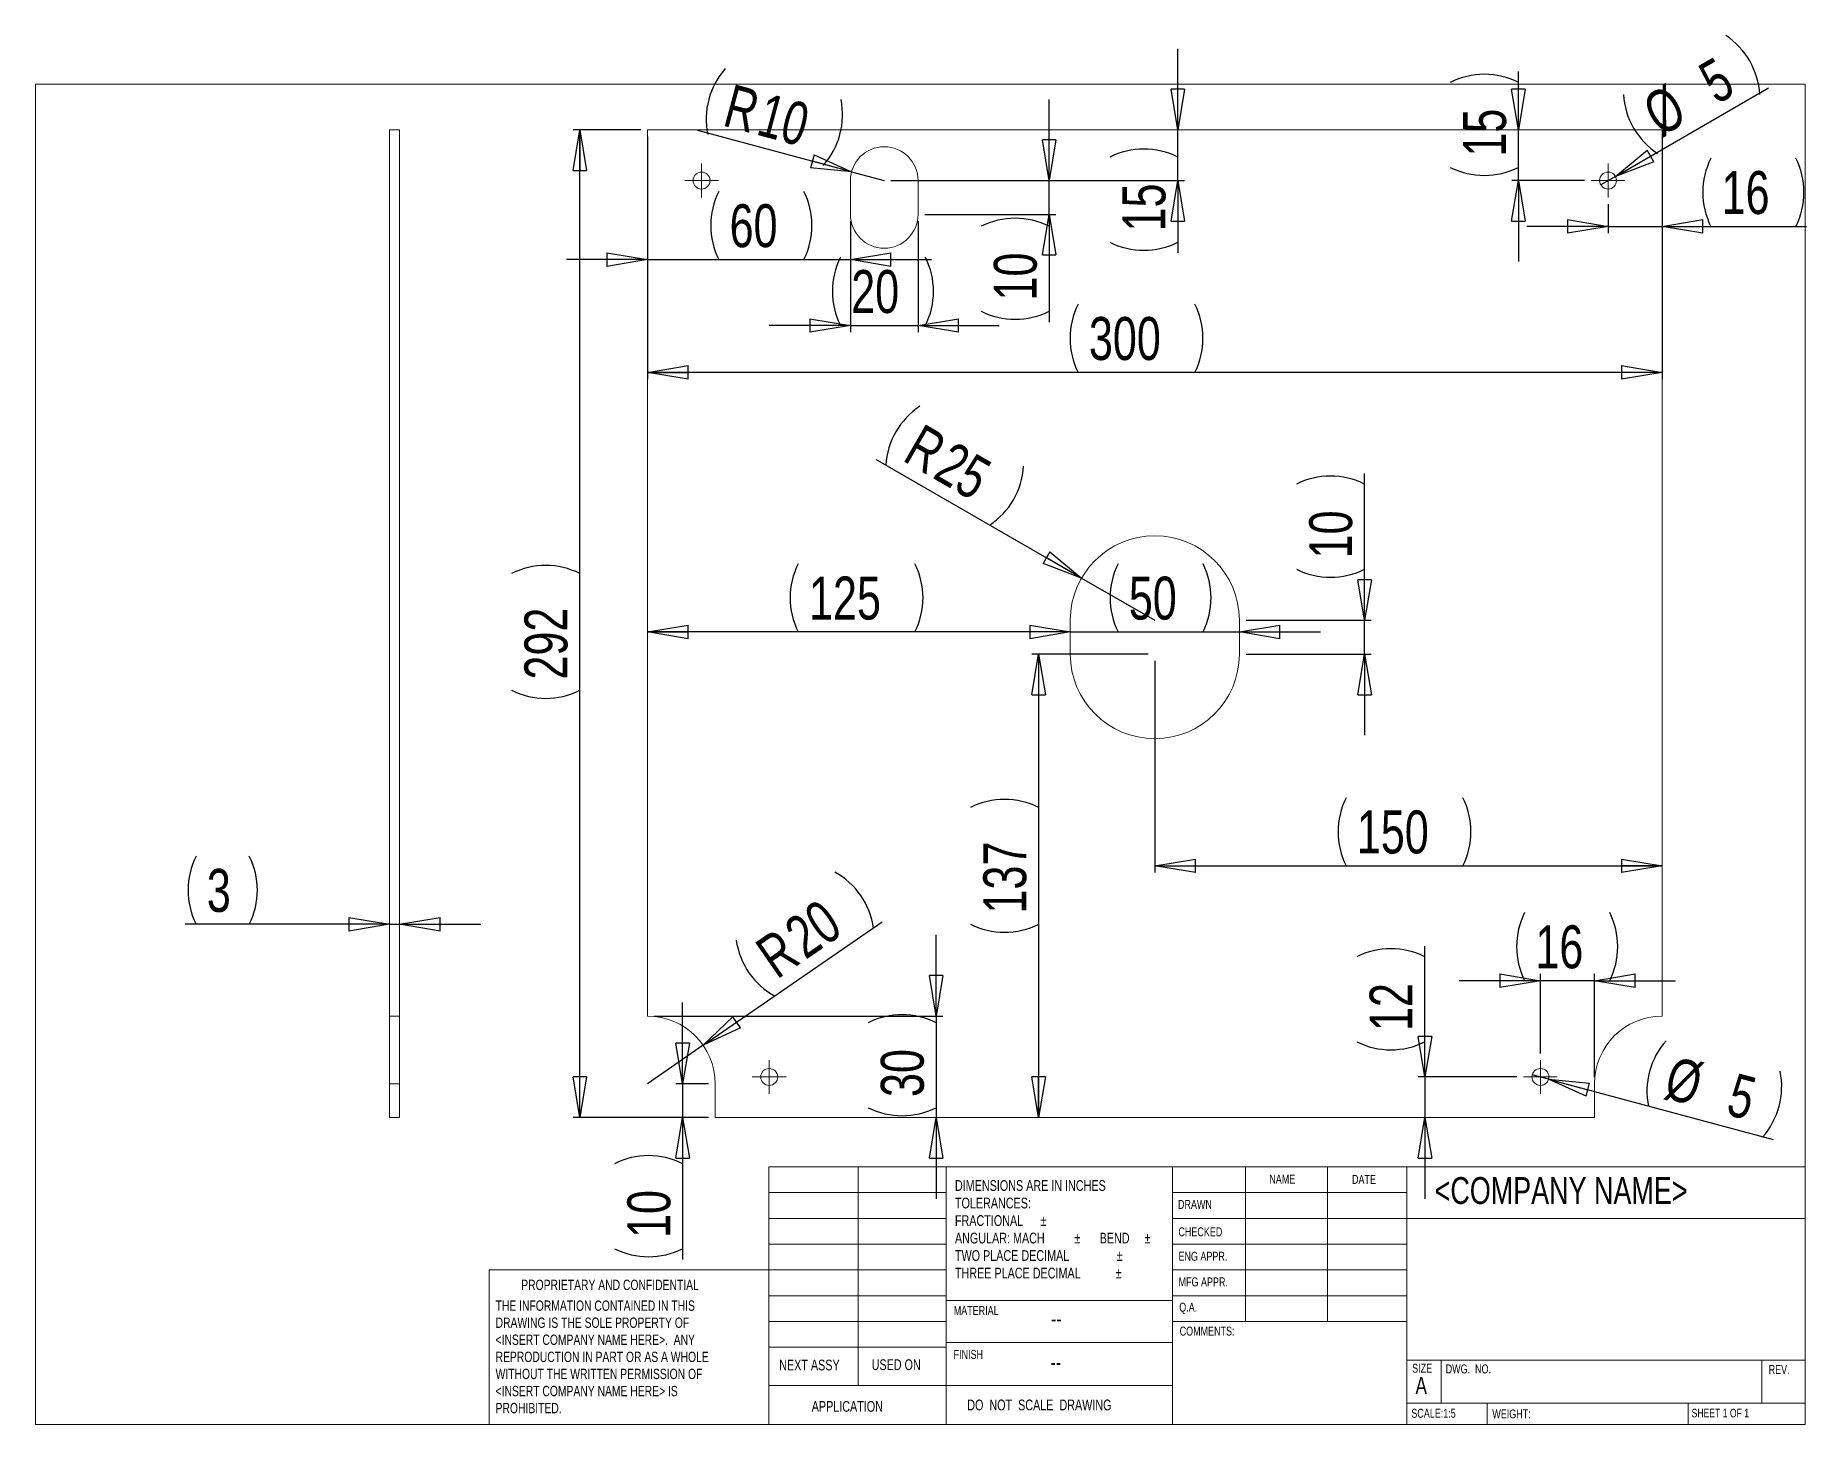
# Model space of a CAD drawing. Header units: millimetres. Extents: x 8 to 270, y 10 to 215.
import ezdxf

# ---------------------------------------------------------------- set-up
doc = ezdxf.new("R2010")
doc.units = ezdxf.units.MM
doc.layers.add('FORMAT', color=7, linetype='Continuous')
doc.styles.add('SLDTEXTSTYLE0', font='TXT', dxfattribs={"width": 0.75})
doc.dimstyles.new('SLDDIMSTYLE0', dxfattribs={"dimtxt": 6.35, "dimasz": 5.9944, "dimexe": 0, "dimexo": 0.0625, "dimgap": 1.5875, "dimtad": 1, "dimtoh": 1, "dimlfac": 2, "dimzin": 12, "dimdsep": 46, "dimtxsty": 'Standard', "dimblk1": 'CLOSED', "dimblk2": 'CLOSED', "dimsah": 1, "dimcen": 0.09, "dimadec": 0, "dimazin": 0, "dimtfac": 1, "dimtofl": 0, "dimtmove": 0, "dimatfit": 3, "dimldrblk": 'CLOSED', "dimfxl": 0, "dimtolj": 1, "dimtzin": 12, "dimarcsym": 0})
doc.dimstyles.new('SLDDIMSTYLE1', dxfattribs={"dimtxt": 6.35, "dimasz": 5.9944, "dimexe": 0, "dimexo": 0.0625, "dimgap": 1.5875, "dimtad": 1, "dimtoh": 1, "dimlfac": 2, "dimzin": 12, "dimdsep": 46, "dimtxsty": 'Standard', "dimblk1": 'CLOSED', "dimblk2": 'CLOSED', "dimsah": 1, "dimcen": 0.09, "dimadec": 0, "dimazin": 0, "dimtfac": 1, "dimtofl": 0, "dimtmove": 0, "dimatfit": 3, "dimldrblk": 'CLOSED', "dimfxl": 0, "dimtolj": 1, "dimtzin": 12, "dimarcsym": 0})
doc.dimstyles.new('SLDDIMSTYLE2', dxfattribs={"dimtxt": 6.35, "dimasz": 5.9944, "dimexe": 0, "dimexo": 0.0625, "dimgap": 1.5875, "dimtad": 1, "dimtoh": 1, "dimlfac": 2, "dimzin": 12, "dimdsep": 46, "dimtxsty": 'Standard', "dimblk1": 'CLOSED', "dimblk2": 'CLOSED', "dimsah": 1, "dimcen": 0.09, "dimadec": 0, "dimazin": 0, "dimtfac": 1, "dimtmove": 0, "dimatfit": 2, "dimldrblk": 'CLOSED', "dimfxl": 0, "dimtolj": 1, "dimtzin": 12, "dimarcsym": 0})
doc.dimstyles.new('SLDDIMSTYLE3', dxfattribs={"dimtxt": 6.35, "dimasz": 5.9944, "dimexe": 0, "dimexo": 0.0625, "dimgap": 1.5875, "dimtad": 1, "dimtoh": 1, "dimlfac": 2, "dimzin": 12, "dimdsep": 46, "dimtxsty": 'Standard', "dimblk1": 'CLOSED', "dimblk2": 'CLOSED', "dimsah": 1, "dimcen": 0.09, "dimadec": 0, "dimazin": 0, "dimtfac": 1, "dimtmove": 0, "dimatfit": 2, "dimldrblk": 'CLOSED', "dimfxl": 0, "dimtolj": 1, "dimtzin": 12, "dimarcsym": 0})

# ---------------------------------------------------------------- blocks, each defined once
blk = doc.blocks.new('SW_NOTE_0')
at = {"color": 0, "linetype": 'Continuous', "lineweight": 0, "attachment_point": 1, "style": 'SLDTEXTSTYLE0'}
for s, insert, char_height in [('DIMENSIONS ARE IN INCHES', (0, 2.05), 1.5875), ('TOLERANCES:', (0, -0.54), 1.5875), ('FRACTIONAL', (0, -3.13), 1.587), ('%%p', (12.64, -3.13), 1.587), ('ANGULAR: MACH', (0, -5.72), 1.5875), ('%%p', (17.67, -5.72), 1.587), ('     BEND ', (19.18, -5.72), 1.587), ('%%p', (28.03, -5.72), 1.587), ('TWO PLACE DECIMAL    ', (0, -8.3), 1.5875), ('%%p', (23.92, -8.3), 1.587), ('THREE PLACE DECIMAL  ', (0, -10.89), 1.5875), ('%%p', (23.78, -10.89), 1.587)]:
    blk.add_mtext(s, dxfattribs=dict(at, insert=insert, char_height=char_height))
blk = doc.blocks.new('SW_NOTE_1')
at = {"color": 0, "linetype": 'Continuous', "lineweight": 0, "char_height": 1.524, "attachment_point": 1, "style": 'SLDTEXTSTYLE0'}
for s, insert in [('THE INFORMATION CONTAINED IN THIS', (0, 1.96)), ('DRAWING IS THE SOLE PROPERTY OF', (0, -0.56)), ('<INSERT COMPANY NAME HERE>.  ANY ', (0, -3.08)), ('REPRODUCTION IN PART OR AS A WHOLE', (0, -5.61)), ('WITHOUT THE WRITTEN PERMISSION OF', (0, -8.13)), ('<INSERT COMPANY NAME HERE> IS ', (0, -10.66)), ('PROHIBITED.', (0, -13.18))]:
    blk.add_mtext(s, dxfattribs=dict(at, insert=insert))
blk = doc.blocks.new('_CLOSED')
at = {"color": 0, "linetype": 'ByBlock', "lineweight": -2}
for p, q in [((-1, 0.166667), (0, 0)), ((-1, 0.166667), (-1, -0.166667)), ((0, 0), (-1, -0.166667)), ((0, 0), (-1, 0))]:
    blk.add_line(p, q, dxfattribs=at)
blk = doc.blocks.new('*D4')
at = {"layer": 'FORMAT'}
for p, q in [((98.86, 200.35), (98.86, 164.49)), ((248.86, 200.35), (248.86, 164.49)), ((248.86, 165.48), (98.86, 165.48))]:
    blk.add_line(p, q, dxfattribs=at)
for centre, start, end in [((172.61, 170.52), 153.4349, 206.5651), ((169.7, 170.52), 333.4349, 26.5651)]:
    blk.add_arc(centre, 11.27, start, end, dxfattribs=at)
at = {"layer": 'FORMAT', "xscale": 5.9944, "yscale": 5.9944}
for p, rotation in [((98.86, 165.48, -0.7), 180.0000000000004), ((248.86, 165.48, -0.7), 360.0000000000004)]:
    blk.add_blockref('_CLOSED', p, dxfattribs=dict(at, rotation=rotation))
at = {"layer": 'FORMAT', "insert": (164.12, 173.67), "char_height": 6.35, "attachment_point": 1, "style": 'SLDTEXTSTYLE0'}
blk.add_mtext('300', dxfattribs=at)
blk = doc.blocks.new('*D5')
at = {"layer": 'FORMAT'}
for p, q in [((97.87, 201.34), (87.87, 201.34)), ((88.86, 55.34), (88.86, 201.34)), ((107.87, 55.34), (87.87, 55.34))]:
    blk.add_line(p, q, dxfattribs=at)
for centre, start, end in [((83.82, 125.67), 63.4349, 116.5651), ((83.82, 128.57), 243.4349, 296.5651)]:
    blk.add_arc(centre, 11.27, start, end, dxfattribs=at)
at = {"layer": 'FORMAT', "xscale": 5.9944, "yscale": 5.9944}
for p, rotation in [((88.86, 201.34, -0.7), 90.0000000000004), ((88.86, 55.34, -0.7), 270.0000000000004)]:
    blk.add_blockref('_CLOSED', p, dxfattribs=dict(at, rotation=rotation))
at = {"layer": 'FORMAT', "insert": (80.67, 120.08), "char_height": 6.35, "attachment_point": 1, "rotation": 90, "style": 'SLDTEXTSTYLE0'}
blk.add_mtext('292', dxfattribs=at)
blk = doc.blocks.new('*D6')
at = {"layer": 'FORMAT'}
for p, q in [((240.86, 190.35), (240.86, 186.07)), ((240.86, 187.06), (228.87, 187.06)), ((240.86, 187.06), (248.86, 187.06)), ((248.86, 187.06), (270.21, 187.06))]:
    blk.add_line(p, q, dxfattribs=at)
for centre, start, end in [((266.14, 192.1), 153.4349, 206.5651), ((258.54, 192.1), 333.4349, 26.5651)]:
    blk.add_arc(centre, 11.27, start, end, dxfattribs=at)
at = {"layer": 'FORMAT', "xscale": 5.9944, "yscale": 5.9944}
for p, rotation in [((240.86, 187.06, -0.7), 360.0000000000004), ((248.86, 187.06, -0.7), 180.0000000000004)]:
    blk.add_blockref('_CLOSED', p, dxfattribs=dict(at, rotation=rotation))
at = {"layer": 'FORMAT', "insert": (257.65, 195.24), "char_height": 6.35, "attachment_point": 1, "style": 'SLDTEXTSTYLE0'}
blk.add_mtext('16', dxfattribs=at)
blk = doc.blocks.new('*D7')
at = {"layer": 'FORMAT'}
for p, q in [((227.61, 201.34), (227.61, 209.94)), ((227.61, 193.84), (227.61, 201.34)), ((237.37, 193.84), (226.62, 193.84)), ((227.61, 193.84), (227.61, 181.85))]:
    blk.add_line(p, q, dxfattribs=at)
for centre, start, end in [((222.57, 198.27), 63.4349, 116.5651), ((222.57, 205.87), 243.4349, 296.5651)]:
    blk.add_arc(centre, 11.27, start, end, dxfattribs=at)
at = {"layer": 'FORMAT', "xscale": 5.9944, "yscale": 5.9944}
for p, rotation in [((227.61, 201.34, -0.7), 270.0000000000004), ((227.61, 193.84, -0.7), 90.0000000000004)]:
    blk.add_blockref('_CLOSED', p, dxfattribs=dict(at, rotation=rotation))
at = {"layer": 'FORMAT', "insert": (219.43, 197.38), "char_height": 6.35, "attachment_point": 1, "rotation": 90, "style": 'SLDTEXTSTYLE0'}
blk.add_mtext('15', dxfattribs=at)
blk = doc.blocks.new('*D8')
at = {"layer": 'FORMAT'}
for q in [(264.56, 207.52), (239.78, 193.21)]:
    blk.add_line((241.94, 194.46), q, dxfattribs=at)
for centre, start, end in [((252.04, 205.89), 3.4349, 56.5651), ((254.39, 207.24), 183.4349, 236.5651)]:
    blk.add_arc(centre, 11.27, start, end, dxfattribs=at)
at = {"layer": 'FORMAT', "xscale": 5.9944, "yscale": 5.9944, "rotation": 210.0000000097658}
blk.add_blockref('_CLOSED', (241.94, 194.46, -0.7), dxfattribs=at)
at = {"layer": 'FORMAT', "char_height": 6.35, "attachment_point": 1, "rotation": 30, "style": 'SLDTEXTSTYLE0'}
for s, insert in [('5', (253.75, 210.51)), ('%%c', (245.46, 205.73))]:
    blk.add_mtext(s, dxfattribs=dict(at, insert=insert))
blk = doc.blocks.new('*D9')
at = {"layer": 'FORMAT'}
for q in [(132.73, 152.58), (173.86, 128.84)]:
    blk.add_line((163.03, 135.09), q, dxfattribs=at)
for centre, start, end in [((145.33, 151.07), 123.4349, 176.5651), ((143.21, 152.3), 303.4349, 356.5651)]:
    blk.add_arc(centre, 11.27, start, end, dxfattribs=at)
at = {"layer": 'FORMAT', "xscale": 5.9944, "yscale": 5.9944, "rotation": 329.9999999953677}
blk.add_blockref('_CLOSED', (163.03, 135.09, -0.7), dxfattribs=at)
at = {"layer": 'FORMAT', "char_height": 6.35, "attachment_point": 1, "rotation": 330, "style": 'SLDTEXTSTYLE0'}
for s, insert in [('R', (139.55, 158.04)), ('25', (144.01, 155.47))]:
    blk.add_mtext(s, dxfattribs=dict(at, insert=insert))
blk = doc.blocks.new('*D10')
at = {"layer": 'FORMAT'}
blk.add_line((161.36, 127.12), (98.86, 127.12), dxfattribs=at)
for centre, start, end in [((131.22, 132.16), 153.4349, 206.5651), ((128.32, 132.16), 333.4349, 26.5651)]:
    blk.add_arc(centre, 11.27, start, end, dxfattribs=at)
at = {"layer": 'FORMAT', "xscale": 5.9944, "yscale": 5.9944, "rotation": 180.0000000000004}
blk.add_blockref('_CLOSED', (98.86, 127.12, -0.7), dxfattribs=at)
at = {"layer": 'FORMAT', "xscale": 5.9944, "yscale": 5.9944}
blk.add_blockref('_CLOSED', (161.36, 127.12, -0.7), dxfattribs=at)
at = {"layer": 'FORMAT', "insert": (122.74, 135.3), "char_height": 6.35, "attachment_point": 1, "style": 'SLDTEXTSTYLE0'}
blk.add_mtext('125', dxfattribs=at)
blk = doc.blocks.new('*D11')
at = {"layer": 'FORMAT'}
for p, q in [((161.36, 127.12), (149.37, 127.12)), ((161.36, 127.12), (186.36, 127.12)), ((186.36, 127.12), (198.35, 127.12))]:
    blk.add_line(p, q, dxfattribs=at)
for centre, start, end in [((178.51, 132.16), 153.4349, 206.5651), ((170.91, 132.16), 333.4349, 26.5651)]:
    blk.add_arc(centre, 11.27, start, end, dxfattribs=at)
at = {"layer": 'FORMAT', "xscale": 5.9944, "yscale": 5.9944}
for p, rotation in [((161.36, 127.12, -0.7), 360.0000000000004), ((186.36, 127.12, -0.7), 180.0000000000004)]:
    blk.add_blockref('_CLOSED', p, dxfattribs=dict(at, rotation=rotation))
at = {"layer": 'FORMAT', "insert": (170.02, 135.3), "char_height": 6.35, "attachment_point": 1, "style": 'SLDTEXTSTYLE0'}
blk.add_mtext('50', dxfattribs=at)
blk = doc.blocks.new('*D12')
at = {"layer": 'FORMAT'}
for p, q in [((204.87, 128.84), (204.87, 150.55)), ((187.35, 128.84), (205.86, 128.84)), ((204.87, 123.84), (204.87, 128.84)), ((187.35, 123.84), (205.86, 123.84)), ((204.87, 123.84), (204.87, 111.85))]:
    blk.add_line(p, q, dxfattribs=at)
for centre, start, end in [((199.83, 138.88), 63.4349, 116.5651), ((199.83, 146.48), 243.4349, 296.5651)]:
    blk.add_arc(centre, 11.27, start, end, dxfattribs=at)
at = {"layer": 'FORMAT', "xscale": 5.9944, "yscale": 5.9944}
for p, rotation in [((204.87, 128.84, -0.7), 270.0000000000003), ((204.87, 123.84, -0.7), 90.00000000000034)]:
    blk.add_blockref('_CLOSED', p, dxfattribs=dict(at, rotation=rotation))
at = {"layer": 'FORMAT', "insert": (196.68, 137.99), "char_height": 6.35, "attachment_point": 1, "rotation": 90, "style": 'SLDTEXTSTYLE0'}
blk.add_mtext('10', dxfattribs=at)
blk = doc.blocks.new('*D13')
at = {"layer": 'FORMAT'}
for p, q in [((172.87, 123.84), (155.69, 123.84)), ((156.68, 123.84), (156.68, 55.34))]:
    blk.add_line(p, q, dxfattribs=at)
for centre, start, end in [((151.65, 91.09), 63.4349, 116.5651), ((151.65, 93.99), 243.4349, 296.5651)]:
    blk.add_arc(centre, 11.27, start, end, dxfattribs=at)
at = {"layer": 'FORMAT', "xscale": 5.9944, "yscale": 5.9944}
for p, rotation in [((156.68, 123.84, -0.7), 90.0000000000004), ((156.68, 55.34, -0.7), 270.0000000000004)]:
    blk.add_blockref('_CLOSED', p, dxfattribs=dict(at, rotation=rotation))
at = {"layer": 'FORMAT', "insert": (148.5, 85.5), "char_height": 6.35, "attachment_point": 1, "rotation": 90, "style": 'SLDTEXTSTYLE0'}
blk.add_mtext('137', dxfattribs=at)
blk = doc.blocks.new('*D14')
at = {"layer": 'FORMAT'}
for p, q in [((173.86, 122.85), (173.86, 91.55)), ((173.86, 92.54), (248.86, 92.54))]:
    blk.add_line(p, q, dxfattribs=at)
for centre, start, end in [((212.22, 97.58), 153.4349, 206.5651), ((209.32, 97.58), 333.4349, 26.5651)]:
    blk.add_arc(centre, 11.27, start, end, dxfattribs=at)
at = {"layer": 'FORMAT', "xscale": 5.9944, "yscale": 5.9944}
for p, rotation in [((173.86, 92.54, -0.7), 180.0000000000004), ((248.86, 92.54, -0.7), 360.0000000000004)]:
    blk.add_blockref('_CLOSED', p, dxfattribs=dict(at, rotation=rotation))
at = {"layer": 'FORMAT', "insert": (203.73, 100.73), "char_height": 6.35, "attachment_point": 1, "style": 'SLDTEXTSTYLE0'}
blk.add_mtext('150', dxfattribs=at)
blk = doc.blocks.new('*D15')
at = {"layer": 'FORMAT'}
for q in [(133.55, 84.27), (98.86, 60.34)]:
    blk.add_line((107.09, 66.02), q, dxfattribs=at)
for centre, start, end in [((121.12, 81.75), 8.0419, 61.172), ((123.14, 83.14), 188.0419, 241.172)]:
    blk.add_arc(centre, 11.27, start, end, dxfattribs=at)
at = {"layer": 'FORMAT', "xscale": 5.9944, "yscale": 5.9944, "rotation": 214.6069801800965}
blk.add_blockref('_CLOSED', (107.09, 66.02, -0.7), dxfattribs=at)
at = {"layer": 'FORMAT', "char_height": 6.35, "attachment_point": 1, "rotation": 34.607, "style": 'SLDTEXTSTYLE0'}
for s, insert in [('20', (118.6, 83.83)), ('R', (114.37, 80.91))]:
    blk.add_mtext(s, dxfattribs=dict(at, insert=insert))
blk = doc.blocks.new('*D16')
at = {"layer": 'FORMAT'}
for p, q in [((141.54, 70.34), (141.54, 82.33)), ((99.85, 70.34), (142.53, 70.34)), ((141.54, 70.34), (141.54, 55.34)), ((141.54, 55.34), (141.54, 43.35))]:
    blk.add_line(p, q, dxfattribs=at)
for centre, start, end in [((136.5, 59.27), 63.4349, 116.5651), ((136.5, 66.87), 243.4349, 296.5651)]:
    blk.add_arc(centre, 11.27, start, end, dxfattribs=at)
at = {"layer": 'FORMAT', "xscale": 5.9944, "yscale": 5.9944}
for p, rotation in [((141.54, 70.34, -0.7), 270.0000000000004), ((141.54, 55.34, -0.7), 90.0000000000004)]:
    blk.add_blockref('_CLOSED', p, dxfattribs=dict(at, rotation=rotation))
at = {"layer": 'FORMAT', "insert": (133.35, 58.38), "char_height": 6.35, "attachment_point": 1, "rotation": 90, "style": 'SLDTEXTSTYLE0'}
blk.add_mtext('30', dxfattribs=at)
blk = doc.blocks.new('*D17')
at = {"layer": 'FORMAT'}
for p, q in [((104.06, 60.34), (104.06, 72.33)), ((107.87, 60.34), (103.07, 60.34)), ((104.06, 60.34), (104.06, 55.34)), ((107.87, 55.34), (103.07, 55.34)), ((104.06, 55.34), (104.06, 34.37))]:
    blk.add_line(p, q, dxfattribs=at)
for centre, start, end in [((99.02, 38.44), 63.4349, 116.5651), ((99.02, 46.03), 243.4349, 296.5651)]:
    blk.add_arc(centre, 11.27, start, end, dxfattribs=at)
at = {"layer": 'FORMAT', "xscale": 5.9944, "yscale": 5.9944}
for p, rotation in [((104.06, 60.34, -0.7), 270.0000000000004), ((104.06, 55.34, -0.7), 90.0000000000004)]:
    blk.add_blockref('_CLOSED', p, dxfattribs=dict(at, rotation=rotation))
at = {"layer": 'FORMAT', "insert": (95.88, 37.54), "char_height": 6.35, "attachment_point": 1, "rotation": 90, "style": 'SLDTEXTSTYLE0'}
blk.add_mtext('10', dxfattribs=at)
blk = doc.blocks.new('*D18')
at = {"layer": 'FORMAT'}
for p, q in [((230.86, 64.83), (230.86, 76.56)), ((238.86, 61.33), (238.86, 76.56)), ((230.86, 75.57), (218.87, 75.57)), ((238.86, 75.57), (230.86, 75.57)), ((238.86, 75.57), (250.85, 75.57))]:
    blk.add_line(p, q, dxfattribs=at)
for centre, start, end in [((238.61, 80.6), 153.4349, 206.5651), ((231.02, 80.6), 333.4349, 26.5651)]:
    blk.add_arc(centre, 11.27, start, end, dxfattribs=at)
at = {"layer": 'FORMAT', "xscale": 5.9944, "yscale": 5.9944}
for p, rotation in [((230.86, 75.57, -0.7), 360.0000000000004), ((238.86, 75.57, -0.7), 180.0000000000004)]:
    blk.add_blockref('_CLOSED', p, dxfattribs=dict(at, rotation=rotation))
at = {"layer": 'FORMAT', "insert": (230.12, 83.75), "char_height": 6.35, "attachment_point": 1, "style": 'SLDTEXTSTYLE0'}
blk.add_mtext('16', dxfattribs=at)
blk = doc.blocks.new('*D19')
at = {"layer": 'FORMAT'}
for p, q in [((213.79, 61.34), (213.79, 80.69)), ((227.37, 61.34), (212.8, 61.34)), ((213.79, 61.34), (213.79, 55.34)), ((213.79, 55.34), (213.79, 43.35))]:
    blk.add_line(p, q, dxfattribs=at)
for centre, start, end in [((208.75, 69.02), 63.4349, 116.5651), ((208.75, 76.62), 243.4349, 296.5651)]:
    blk.add_arc(centre, 11.27, start, end, dxfattribs=at)
at = {"layer": 'FORMAT', "xscale": 5.9944, "yscale": 5.9944}
for p, rotation in [((213.79, 61.34, -0.7), 270.0000000000004), ((213.79, 55.34, -0.7), 90.0000000000004)]:
    blk.add_blockref('_CLOSED', p, dxfattribs=dict(at, rotation=rotation))
at = {"layer": 'FORMAT', "insert": (205.6, 68.13), "char_height": 6.35, "attachment_point": 1, "rotation": 90, "style": 'SLDTEXTSTYLE0'}
blk.add_mtext('12', dxfattribs=at)
blk = doc.blocks.new('*D20')
at = {"layer": 'FORMAT'}
for q in [(229.65, 61.66), (265.25, 52.12)]:
    blk.add_line((232.07, 61.01), q, dxfattribs=at)
for centre, start, end in [((257.88, 59.22), 138.4349, 191.5651), ((255.26, 59.92), 318.4349, 11.5651)]:
    blk.add_arc(centre, 11.27, start, end, dxfattribs=at)
at = {"layer": 'FORMAT', "xscale": 5.9944, "yscale": 5.9944, "rotation": 165.0000000074958}
blk.add_blockref('_CLOSED', (232.07, 61.01, -0.7), dxfattribs=at)
at = {"layer": 'FORMAT', "char_height": 6.35, "attachment_point": 1, "rotation": 345, "style": 'SLDTEXTSTYLE0'}
for s, insert in [('%%c', (250.5, 64.45)), ('5', (259.75, 61.98))]:
    blk.add_mtext(s, dxfattribs=dict(at, insert=insert))
blk = doc.blocks.new('*D21')
at = {"layer": 'FORMAT'}
for p, q in [((128.86, 187.85), (128.86, 171.43)), ((138.86, 187.85), (138.86, 171.43)), ((128.86, 172.42), (116.87, 172.42)), ((128.86, 172.42), (138.86, 172.42)), ((138.86, 172.42), (150.85, 172.42))]:
    blk.add_line(p, q, dxfattribs=at)
for centre, start, end in [((137.47, 177.46), 153.4349, 206.5651), ((129.87, 177.46), 333.4349, 26.5651)]:
    blk.add_arc(centre, 11.27, start, end, dxfattribs=at)
at = {"layer": 'FORMAT', "xscale": 5.9944, "yscale": 5.9944}
blk.add_blockref('_CLOSED', (128.86, 172.42, -0.7), dxfattribs=at)
at = {"layer": 'FORMAT', "xscale": 5.9944, "yscale": 5.9944, "rotation": 180.0000000000004}
blk.add_blockref('_CLOSED', (138.86, 172.42, -0.7), dxfattribs=at)
at = {"layer": 'FORMAT', "insert": (128.98, 180.61), "char_height": 6.35, "attachment_point": 1, "style": 'SLDTEXTSTYLE0'}
blk.add_mtext('20', dxfattribs=at)
blk = doc.blocks.new('*D22')
at = {"layer": 'FORMAT'}
for p, q in [((158.25, 193.84), (158.25, 205.83)), ((139.85, 193.84), (159.24, 193.84)), ((158.25, 188.84), (158.25, 193.84)), ((139.85, 188.84), (159.24, 188.84)), ((158.25, 188.84), (158.25, 172.93))]:
    blk.add_line(p, q, dxfattribs=at)
for centre, start, end in [((153.21, 177), 63.4349, 116.5651), ((153.21, 184.6), 243.4349, 296.5651)]:
    blk.add_arc(centre, 11.27, start, end, dxfattribs=at)
at = {"layer": 'FORMAT', "xscale": 5.9944, "yscale": 5.9944}
for p, rotation in [((158.25, 193.84, -0.7), 270.0000000000004), ((158.25, 188.84, -0.7), 90.0000000000004)]:
    blk.add_blockref('_CLOSED', p, dxfattribs=dict(at, rotation=rotation))
at = {"layer": 'FORMAT', "insert": (150.06, 176.11), "char_height": 6.35, "attachment_point": 1, "rotation": 90, "style": 'SLDTEXTSTYLE0'}
blk.add_mtext('10', dxfattribs=at)
blk = doc.blocks.new('*D23')
at = {"layer": 'FORMAT'}
for p, q in [((128.86, 187.85), (128.86, 181.16)), ((98.86, 182.15), (86.87, 182.15)), ((98.86, 182.15), (128.86, 182.15)), ((128.86, 182.15), (140.85, 182.15))]:
    blk.add_line(p, q, dxfattribs=at)
for centre, start, end in [((119.49, 187.19), 153.4349, 206.5651), ((111.89, 187.19), 333.4349, 26.5651)]:
    blk.add_arc(centre, 11.27, start, end, dxfattribs=at)
at = {"layer": 'FORMAT', "xscale": 5.9944, "yscale": 5.9944}
blk.add_blockref('_CLOSED', (98.86, 182.15, -0.7), dxfattribs=at)
at = {"layer": 'FORMAT', "xscale": 5.9944, "yscale": 5.9944, "rotation": 180.0000000000004}
blk.add_blockref('_CLOSED', (128.86, 182.15, -0.7), dxfattribs=at)
at = {"layer": 'FORMAT', "insert": (111, 190.34), "char_height": 6.35, "attachment_point": 1, "style": 'SLDTEXTSTYLE0'}
blk.add_mtext('60', dxfattribs=at)
blk = doc.blocks.new('*D24')
at = {"layer": 'FORMAT'}
for q in [(106.28, 201.23), (133.86, 193.84)]:
    blk.add_line((129.03, 195.13), q, dxfattribs=at)
for centre, start, end in [((118.8, 202.91), 138.4349, 191.5651), ((116.43, 203.55), 318.4349, 11.5651)]:
    blk.add_arc(centre, 11.27, start, end, dxfattribs=at)
at = {"layer": 'FORMAT', "xscale": 5.9944, "yscale": 5.9944, "rotation": 345.0000000000007}
blk.add_blockref('_CLOSED', (129.03, 195.13, -0.7), dxfattribs=at)
at = {"layer": 'FORMAT', "char_height": 6.35, "attachment_point": 1, "rotation": 345, "style": 'SLDTEXTSTYLE0'}
for s, insert in [('R', (111.42, 208.15)), ('10', (116.38, 206.82))]:
    blk.add_mtext(s, dxfattribs=dict(at, insert=insert))
blk = doc.blocks.new('*D25')
at = {"layer": 'FORMAT'}
for p, q in [((177.27, 201.34), (177.27, 213.33)), ((177.27, 193.84), (177.27, 201.34)), ((134.85, 193.84), (178.26, 193.84)), ((177.27, 193.84), (177.27, 183.15))]:
    blk.add_line(p, q, dxfattribs=at)
for centre, start, end in [((172.23, 187.22), 63.4349, 116.5651), ((172.23, 194.81), 243.4349, 296.5651)]:
    blk.add_arc(centre, 11.27, start, end, dxfattribs=at)
at = {"layer": 'FORMAT', "xscale": 5.9944, "yscale": 5.9944}
for p, rotation in [((177.27, 201.34, -0.7), 270.0000000000004), ((177.27, 193.84, -0.7), 90.0000000000004)]:
    blk.add_blockref('_CLOSED', p, dxfattribs=dict(at, rotation=rotation))
at = {"layer": 'FORMAT', "insert": (169.08, 186.32), "char_height": 6.35, "attachment_point": 1, "rotation": 90, "style": 'SLDTEXTSTYLE0'}
blk.add_mtext('15', dxfattribs=at)
blk = doc.blocks.new('SW_CENTERMARKSYMBOL_0')
at = {"color": 0, "linetype": 'Continuous', "lineweight": 0}
for p, q in [((-1.25, 0), (-2.5, 0)), ((0, 0), (-1.25, 0)), ((0, 1.25), (0, 2.5)), ((0, 0), (0, 1.25)), ((0, 0), (0, -1.25)), ((0, 0), (1.25, 0)), ((1.25, 0), (2.5, 0)), ((0, -1.25), (0, -2.5))]:
    blk.add_line(p, q, dxfattribs=at)
blk = doc.blocks.new('SW_CENTERMARKSYMBOL_1')
at = {"color": 0, "linetype": 'Continuous', "lineweight": 0}
for p, q in [((-1.25, 0), (-2.5, 0)), ((0, 0), (-1.25, 0)), ((0, 1.25), (0, 2.5)), ((0, 0), (0, 1.25)), ((0, 0), (0, -1.25)), ((0, 0), (1.25, 0)), ((1.25, 0), (2.5, 0)), ((0, -1.25), (0, -2.5))]:
    blk.add_line(p, q, dxfattribs=at)
blk = doc.blocks.new('SW_CENTERMARKSYMBOL_2')
at = {"color": 0, "linetype": 'Continuous', "lineweight": 0}
for p, q in [((-1.25, 0), (-2.5, 0)), ((0, 0), (-1.25, 0)), ((0, 1.25), (0, 2.5)), ((0, 0), (0, 1.25)), ((0, 0), (0, -1.25)), ((0, 0), (1.25, 0)), ((1.25, 0), (2.5, 0)), ((0, -1.25), (0, -2.5))]:
    blk.add_line(p, q, dxfattribs=at)
blk = doc.blocks.new('SW_CENTERMARKSYMBOL_3')
at = {"color": 0, "linetype": 'Continuous', "lineweight": 0}
for p, q in [((-1.25, 0), (-2.5, 0)), ((0, 0), (-1.25, 0)), ((0, 1.25), (0, 2.5)), ((0, 0), (0, 1.25)), ((0, 0), (0, -1.25)), ((0, 0), (1.25, 0)), ((1.25, 0), (2.5, 0)), ((0, -1.25), (0, -2.5))]:
    blk.add_line(p, q, dxfattribs=at)
blk = doc.blocks.new('*D30')
at = {"layer": 'FORMAT'}
for p, q in [((60.72, 83.9), (30.54, 83.9)), ((60.72, 83.9), (62.22, 83.9)), ((62.22, 83.9), (74.21, 83.9))]:
    blk.add_line(p, q, dxfattribs=at)
for centre, start, end in [((42.21, 88.94), 153.4349, 206.5651), ((29.92, 88.94), 333.4349, 26.5651)]:
    blk.add_arc(centre, 11.27, start, end, dxfattribs=at)
at = {"layer": 'FORMAT', "xscale": 5.9944, "yscale": 5.9944}
for p, rotation in [((60.72, 83.9, 0.05), 360.0000000000004), ((62.22, 83.9, 0.05), 180.0000000000004)]:
    blk.add_blockref('_CLOSED', p, dxfattribs=dict(at, rotation=rotation))
at = {"layer": 'FORMAT', "insert": (33.72, 92.09), "char_height": 6.35, "attachment_point": 1, "style": 'SLDTEXTSTYLE0'}
blk.add_mtext('3', dxfattribs=at)

msp = doc.modelspace()

# ---------------------------------------------------------------- linework, layer by layer
at = {"color": 8, "linetype": 'Continuous', "lineweight": 0}
for p, q in [((8.3801, 208.0787), (270.0001, 208.0787)), ((8.3801, 208.0787), (8.3801, 9.9587)), ((270.0001, 9.9587), (270.0001, 208.0787)), ((116.7749, 9.9587), (116.7749, 48.0587)), ((116.7749, 48.0587), (143.0001, 48.0587)), ((130.0269, 48.0587), (130.0269, 15.7359)), ((143.0001, 9.9587), (143.0001, 48.0587)), ((143.0001, 48.0587), (270.0001, 48.0587)), ((176.4517, 48.0587), (176.4517, 9.9587)), ((187.2851, 48.0587), (187.2851, 25.1987)), ((199.3766, 48.0587), (199.3766, 25.1987)), ((211.114, 48.0587), (211.114, 9.9587)), ((116.7749, 44.2487), (143.0001, 44.2487)), ((176.4517, 44.2487), (211.114, 44.2487)), ((116.7749, 40.4387), (143.0001, 40.4387)), ((176.4517, 40.4387), (270.0001, 40.4387)), ((116.7749, 36.6287), (143.0001, 36.6287)), ((176.4517, 36.6287), (211.114, 36.6287)), ((116.7749, 32.8187), (75.4398, 32.8187)), ((75.4398, 32.8187), (75.4398, 9.9587)), ((116.7749, 32.8187), (143.0001, 32.8187)), ((176.4517, 32.8187), (211.114, 32.8187)), ((116.7749, 29.0087), (143.0001, 29.0087)), ((176.4517, 29.0087), (211.114, 29.0087)), ((176.4517, 28.3138), (143.0001, 28.3138)), ((116.7749, 25.1987), (143.0001, 25.1987)), ((176.4517, 25.1987), (211.114, 25.1987)), ((116.7749, 21.3887), (143.0001, 21.3887)), ((143.0001, 22.0859), (176.4517, 22.0859)), ((211.114, 19.4837), (270.0001, 19.4837)), ((216.212, 19.4837), (216.212, 13.1337)), ((263.5695, 19.4837), (263.5695, 13.1337)), ((143.0001, 15.7359), (116.7749, 15.7359)), ((143.0001, 15.7359), (176.4517, 15.7359)), ((211.114, 13.1337), (270.0001, 13.1337)), ((222.9901, 13.1337), (222.9901, 9.9587)), ((252.6938, 13.1337), (252.6938, 9.9587)), ((270.0001, 9.9587), (8.3801, 9.9587))]:
    msp.add_line(p, q, dxfattribs=at)
at = {"color": 7, "linetype": 'Continuous', "lineweight": 15}
for p, q in [((62.2207, 201.338), (60.7207, 201.338)), ((60.7207, 201.338), (60.7207, 70.338)), ((62.2207, 201.338), (62.2207, 70.338)), ((248.8586, 201.338), (98.8586, 201.338)), ((98.8586, 201.338), (98.8586, 70.338)), ((248.8586, 70.338), (248.8586, 201.338)), ((128.8586, 193.838), (128.8586, 188.838)), ((138.8586, 188.838), (138.8586, 193.838)), ((161.3586, 128.838), (161.3586, 123.838)), ((186.3586, 123.838), (186.3586, 128.838)), ((62.2207, 70.338), (60.7207, 70.338)), ((60.7207, 70.338), (60.7207, 60.338)), ((62.2207, 70.338), (62.2207, 60.338)), ((62.2207, 60.338), (60.7207, 60.338)), ((60.7207, 60.338), (60.7207, 55.338)), ((62.2207, 60.338), (62.2207, 55.338)), ((108.8586, 60.338), (108.8586, 55.338)), ((238.8586, 55.338), (238.8586, 60.338)), ((62.2207, 55.338), (60.7207, 55.338)), ((108.8586, 55.338), (238.8586, 55.338))]:
    msp.add_line(p, q, dxfattribs=at)
for centre in [(106.8586, 193.838), (240.8586, 193.838), (116.8586, 61.338), (230.8586, 61.338)]:
    msp.add_circle(centre, 1.25, dxfattribs=at)
for centre, radius, start, end in [((133.8586, 193.838), 5, 0, 180), ((133.8586, 188.838), 5, 180, 0), ((173.8586, 128.838), 12.5, 0, 180), ((173.8586, 123.838), 12.5, 180, 0), ((98.8586, 60.338), 10, 0, 90), ((248.8586, 60.338), 10, 90, 180)]:
    msp.add_arc(centre, radius, start, end, dxfattribs=at)

# ---------------------------------------------------------------- block references
at = {"color": 7, "linetype": 'Continuous', "lineweight": 0}
for name, p in [('SW_CENTERMARKSYMBOL_1', (106.8586, 193.838)), ('SW_CENTERMARKSYMBOL_0', (240.8586, 193.838)), ('SW_CENTERMARKSYMBOL_3', (116.8586, 61.338)), ('SW_CENTERMARKSYMBOL_2', (230.8586, 61.338))]:
    msp.add_blockref(name, p, dxfattribs=at)
at = {"color": 8, "linetype": 'Continuous', "lineweight": 0}
for name, p in [('SW_NOTE_0', (144.3123, 44.0389)), ('SW_NOTE_1', (76.4054, 26.3388))]:
    msp.add_blockref(name, p, dxfattribs=at)

# ---------------------------------------------------------------- texts
at = {"color": 8, "linetype": 'Continuous', "lineweight": 0, "attachment_point": 1, "style": 'SLDTEXTSTYLE0'}
for s, insert, char_height in [('NAME', (190.783, 46.9111), 1.32292), ('DATE', (203.0114, 46.8597), 1.32292), ('<COMPANY NAME>', (215.2255, 46.5388), 3.96875), ('DRAWN', (177.2844, 43.1662), 1.32292), ('CHECKED', (177.3453, 39.1083), 1.32292), ('ENG APPR.', (177.3583, 35.4915), 1.32292), ('MFG APPR.', (177.3699, 31.7087), 1.32292), ('PROPRIETARY AND CONFIDENTIAL', (80.2019, 31.3719), 1.524), ('MATERIAL', (144.1376, 27.4692), 1.32292), ('Q.A.', (177.4683, 27.9665), 1.32292), ('--', (158.4944, 26.8141), 2.38125), ('COMMENTS:', (177.5296, 24.4368), 1.32292), ('FINISH', (144.108, 20.9903), 1.32292), ('NEXT ASSY', (118.3327, 19.5542), 1.5875), ('USED ON', (132.0022, 19.6077), 1.5875), ('--', (158.4301, 20.3772), 2.38125), ('SIZE', (211.9023, 18.9478), 1.32292), ('DWG.  NO.', (216.8537, 18.8439), 1.32292), ('REV.', (264.6046, 18.7653), 1.32292), ('A', (212.3905, 16.996), 2.54), ('APPLICATION', (123.1373, 13.4424), 1.5875), ('DO  NOT  SCALE  DRAWING', (146.1341, 13.653), 1.5875), ('SCALE:1:5', (211.7793, 12.2878), 1.32292), ('WEIGHT:', (223.7477, 12.1985), 1.32292), ('SHEET 1 OF 1', (253.2071, 12.2932), 1.27)]:
    msp.add_mtext(s, dxfattribs=dict(at, insert=insert, char_height=char_height))

# ---------------------------------------------------------------- dimensions: what is measured, and where the dimension line sits
at = {"layer": 'FORMAT'}
for p1, p2, picture, middle in [((239.7761, 193.213), (241.9412, 194.463), '*D8', (256.2187, 202.7061)), ((229.6512, 61.6615), (232.066, 61.0145), '*D20', (255.755, 54.6671))]:
    dim = msp.add_diameter_dim_2p(p1=p1, p2=p2, text='(<>)', dimstyle='SLDDIMSTYLE2', dxfattribs=at)
    dim.commit()
    dim.dimension.update_dxf_attribs({"geometry": picture, "text_midpoint": middle, "dimtype": 163})
for base, p1, p2, dimstyle, picture, middle in [((177.2687, 201.338), (133.8586, 193.838), (248.8586, 201.338), 'SLDDIMSTYLE1', '*D25', (177.2687, 191.0154)), ((227.6129, 201.338), (238.3586, 193.838), (248.8586, 201.338), 'SLDDIMSTYLE1', '*D7', (227.6129, 202.0721)), ((158.2459, 193.838), (138.8586, 188.838), (138.8586, 193.838), 'SLDDIMSTYLE1', '*D22', (158.2459, 180.7994)), ((88.8586, 201.338), (108.8586, 55.338), (98.8586, 201.338), 'SLDDIMSTYLE0', '*D5', (88.8586, 127.1179)), ((204.8663, 128.838), (186.3586, 123.838), (186.3586, 128.838), 'SLDDIMSTYLE1', '*D12', (204.8663, 142.6811)), ((156.6843, 55.338), (173.8586, 123.838), (108.8586, 55.338), 'SLDDIMSTYLE0', '*D13', (156.6843, 92.5396)), ((141.5377, 55.338), (98.8586, 70.338), (108.8586, 55.338), 'SLDDIMSTYLE1', '*D16', (141.5377, 63.069)), ((213.7868, 55.338), (228.3586, 61.338), (238.8586, 55.338), 'SLDDIMSTYLE1', '*D19', (213.7868, 72.8232)), ((104.0618, 55.338), (108.8586, 60.338), (108.8586, 55.338), 'SLDDIMSTYLE1', '*D17', (104.0618, 42.235))]:
    dim = msp.add_linear_dim(base=base, p1=p1, p2=p2, angle=90, text='(<>)', dimstyle=dimstyle, dxfattribs=at)
    dim.commit()
    dim.dimension.update_dxf_attribs({"geometry": picture, "text_midpoint": middle, "dimtype": 160})
for center, mpoint, picture, middle in [((133.8586, 193.838), (129.029, 195.1321), '*D24', (115.7377, 198.6935)), ((173.8586, 128.838), (163.0333, 135.088), '*D9', (141.4826, 147.5303)), ((98.8586, 60.338), (107.0893, 66.0174), '*D15', (125.277, 78.5675))]:
    dim = msp.add_radius_dim(center=center, mpoint=mpoint, text='(<>)', dimstyle='SLDDIMSTYLE3', dxfattribs=at)
    dim.commit()
    dim.dimension.update_dxf_attribs({"geometry": picture, "text_midpoint": middle, "dimtype": 164})
for base, p1, p2, dimstyle, picture, middle in [((128.8586, 182.1529), (98.8586, 201.338), (128.8586, 188.838), 'SLDDIMSTYLE1', '*D23', (115.6921, 182.1529)), ((98.8586, 165.4819), (248.8586, 201.338), (98.8586, 201.338), 'SLDDIMSTYLE0', '*D4', (171.1568, 165.4819)), ((248.8586, 187.0586), (240.8586, 191.338), (248.8586, 201.338), 'SLDDIMSTYLE1', '*D6', (262.3412, 187.0586)), ((138.8586, 172.4248), (128.8586, 188.838), (138.8586, 188.838), 'SLDDIMSTYLE1', '*D21', (133.6681, 172.4248)), ((98.8586, 127.1179), (161.3586, 128.838), (98.8586, 70.338), 'SLDDIMSTYLE0', '*D10', (129.7722, 127.1179)), ((186.3586, 127.1179), (161.3586, 128.838), (186.3586, 128.838), 'SLDDIMSTYLE1', '*D11', (174.7131, 127.1179)), ((248.8586, 92.5396), (173.8586, 123.838), (248.8586, 70.338), 'SLDDIMSTYLE0', '*D14', (210.7686, 92.5396)), ((62.2207, 83.9039), (60.7207, 55.338), (62.2207, 55.338), 'SLDDIMSTYLE1', '*D30', (36.0644, 83.9039)), ((230.8586, 75.566), (238.8586, 60.338), (230.8586, 63.838), 'SLDDIMSTYLE1', '*D18', (234.8154, 75.566))]:
    dim = msp.add_linear_dim(base=base, p1=p1, p2=p2, text='(<>)', dimstyle=dimstyle, dxfattribs=at)
    dim.commit()
    dim.dimension.update_dxf_attribs({"geometry": picture, "text_midpoint": middle, "dimtype": 160})

doc.saveas('drawing.dxf')
